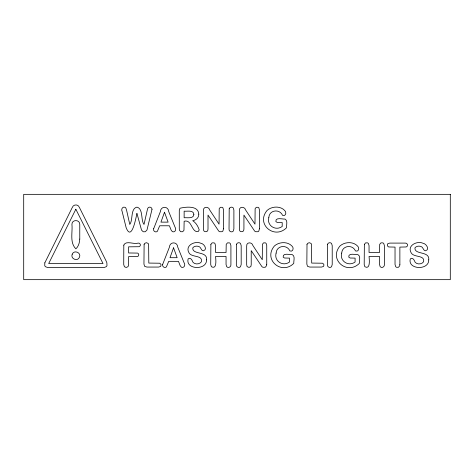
<?xml version="1.0" encoding="UTF-8"?>
<svg xmlns="http://www.w3.org/2000/svg" width="474" height="474" viewBox="0 0 474 474"><rect width="100%" height="100%" fill="white"/><g stroke="black" fill="none" stroke-linecap="round" stroke-linejoin="round"><path stroke-width="0.71" d="M268.823 217.525C266.489 225.529 275.708 231.377 282.202 226.448L282.202 222.555L277.249 222.454L275.868 221.595C275.24 216.956 282.403 219.284 285.081 219.089C288.05 220.665 286.302 225.109 286.468 227.81C274.499 239.832 255.575 224.243 267.063 210.456C271.703 206.231 280.093 205.704 284.596 210.403C286.912 212.109 285.828 216.707 282.605 215.38C279.69 208.596 269.256 209.852 268.823 217.525M276.117 253.086C273.782 261.091 283.002 266.945 289.496 262.009L289.496 258.117L284.542 258.016L283.162 257.157C282.534 252.518 289.691 254.852 292.369 254.651C295.343 256.233 293.596 260.67 293.762 263.378C281.793 275.4 262.869 259.805 274.357 246.024C278.996 241.799 287.386 241.266 291.883 245.97C294.2 247.671 293.116 252.275 289.892 250.942C286.977 244.157 276.543 245.413 276.117 253.086M341.707 253.086C339.372 261.091 348.597 266.945 355.091 262.009L355.091 258.117L350.138 258.016L348.757 257.157C348.123 252.518 355.287 254.852 357.965 254.651C360.933 256.233 359.191 260.67 359.357 263.378C347.389 275.4 328.464 259.805 339.947 246.024C344.586 241.799 352.982 241.266 357.479 245.97C359.796 247.671 358.711 252.275 355.488 250.942C352.573 244.157 342.139 245.413 341.707 253.086M198.802 214.118C199.062 217.631 195.963 220.214 192.705 220.677C195.952 222.75 198.102 226.341 199.228 229.961L198.102 231.638C191.342 232.574 192.053 219.047 184.137 221.245L183.971 230.269L182.697 231.727L180.689 231.721L179.439 230.228L179.285 228.948L179.285 210.503L179.984 208.234C185.701 206.895 198.316 205.224 198.802 214.118M123.803 245.117L123.726 264.51L124.407 266.738L126.161 267.472L127.903 266.743L128.413 265.825L128.584 256.618L137.537 256.493L138.23 256.126L138.787 254.799L138.236 253.466L137.549 253.092L128.584 252.968L128.584 246.836L139.16 246.711L140.292 245.722L140.292 244.205L139.16 243.221L138.147 243.097C134.255 244.791 125.942 240.057 123.803 245.117M79.768 239.092C79.561 242.593 78.571 246.468 75.852 248.844C69.459 242.457 72.765 232.301 71.935 224.38C71.746 219.355 79.958 219.349 79.768 224.38L79.768 239.092M223.527 228.752L222.869 231.116L222.051 231.709L219.729 231.721L218.751 231.122L208.009 215.083L208.009 229.126C208.548 232.657 202.913 232.663 203.464 229.126L203.464 210.634C202.884 206.303 208.933 206.231 209.727 210.029L219.059 224.161L219.207 208.684L220.357 207.298L222.205 207.298L222.916 207.813L223.527 209.899L223.527 228.752M259.444 228.752L258.792 231.116L257.974 231.709L255.652 231.721L254.668 231.122L243.926 215.083L243.926 229.126C244.466 232.657 238.837 232.663 239.382 229.126L239.382 210.634C238.801 206.303 244.851 206.231 245.645 210.029L254.982 224.161L255.131 208.684L256.28 207.298L258.123 207.298L258.84 207.813L259.444 209.899L259.444 228.752M266.738 264.314L266.572 265.695L265.262 267.277L262.94 267.283L261.962 266.684L251.22 250.645L251.22 264.693C251.759 268.225 246.124 268.231 246.676 264.693L246.676 246.202C246.095 241.864 252.144 241.793 252.938 245.597L262.27 259.722L262.424 244.246L263.568 242.86L265.416 242.86L266.133 243.381L266.738 245.467L266.738 264.314M210.883 244.341L210.723 264.51L211.374 266.726C217.228 269.937 215.759 259.177 215.575 256.452L226.057 256.452L226.057 264.51L226.714 266.726C228.344 268.48 231.294 266.821 230.915 264.51L230.915 245.627L230.234 243.411L229.452 242.866L227.484 242.872L226.222 244.341L226.057 252.494L215.575 252.494L215.575 245.627L214.9 243.411L214.118 242.866L212.133 242.872L210.883 244.341M364.358 244.341L364.198 264.51L364.85 266.726C370.704 269.937 369.234 259.177 369.05 256.452L379.532 256.452L379.532 264.51L380.184 266.726C381.813 268.48 384.769 266.821 384.384 264.51L384.384 245.627L383.709 243.411L382.927 242.866L380.96 242.872L379.698 244.341L379.532 252.494L369.05 252.494L369.05 245.627L368.375 243.411L367.587 242.866L365.602 242.872L364.358 244.341M144.114 244.341L143.948 264.089L144.647 266.358L146.928 267.063L158.648 267.063L160.461 266.512L160.929 265.884L160.929 264.291L159.691 263.218L148.806 263.076L148.635 244.329L148.131 243.411L146.353 242.688L144.611 243.423L144.114 244.341M307.004 244.341L306.844 264.089L307.537 266.358L309.818 267.063L321.538 267.063L323.357 266.512L323.819 265.884L323.819 264.291L322.581 263.218L311.696 263.076L311.525 244.329L311.021 243.411L309.244 242.688L307.502 243.423L307.004 244.341M399.872 264.51L399.701 265.825L398.433 267.289L396.489 267.289L395.707 266.738L395.032 264.51L395.032 247.102L388.65 246.966L387.43 245.917L387.436 244.27L387.91 243.636L389.735 243.097L405.169 243.097L406.265 243.233L407.498 244.294L407.498 245.917L406.254 246.966L399.872 247.102L399.872 264.51M229.203 208.779L229.031 228.948C228.658 231.247 231.567 232.906 233.214 231.17L233.889 228.948L233.889 210.065L233.214 207.849C232.017 206.617 229.671 207.061 229.203 208.779M236.49 244.341L236.325 264.51C235.951 266.809 238.855 268.474 240.502 266.738L241.183 264.51L241.183 245.627L240.502 243.411C239.311 242.178 236.964 242.629 236.49 244.341M327.528 244.341L327.362 264.51C326.983 266.809 329.892 268.474 331.539 266.738L332.215 264.51L332.215 245.627L331.539 243.411C330.342 242.178 328.002 242.629 327.528 244.341M206.569 259.871C206.86 270.624 185.18 269.7 188.137 258.911C190.489 256.872 192.248 260.273 192.894 262.14C194.933 264.741 199.59 264.415 201.444 261.772C202.854 254.716 191.662 257.779 189.002 252.861C184.688 245.627 194.778 240.543 200.804 243.233C204.075 243.571 207.92 249.614 203.382 250.793C201.26 250.74 201.118 247.926 199.607 246.895C197.498 245.698 194.31 245.828 192.764 247.872C192.154 255.125 207.683 250.699 206.569 259.871M428.745 259.871C429.035 270.624 407.35 269.7 410.306 258.911C412.664 256.872 414.418 260.273 415.064 262.14C417.108 264.741 421.765 264.415 423.614 261.772C425.03 254.716 413.838 257.779 411.177 252.861C406.858 245.627 416.954 240.543 422.98 243.233C426.245 243.571 430.096 249.614 425.557 250.793C423.436 250.74 423.294 247.926 421.777 246.895C419.674 245.698 416.486 245.828 414.94 247.872C414.329 255.125 429.853 250.699 428.745 259.871M193.884 214.432C193.57 219.083 187.165 217.418 184.137 217.767L184.137 211.179C187.135 211.534 193.511 209.727 193.884 214.432M153.677 228.705C152.883 230.56 154.945 232.497 156.764 231.75L157.392 231.276L159.679 225.778L169.425 225.778L171.114 230.068L172.4 231.703C175.22 232.823 176.701 229.12 175.013 227.117L168.756 211.653C168.406 205.864 160.656 205.864 160.348 211.682L153.677 228.705M162.718 264.267C161.924 266.121 163.986 268.065 165.805 267.312L166.433 266.844L168.72 261.34L178.467 261.34L180.156 265.63L181.441 267.265C184.262 268.385 185.743 264.688 184.054 262.679L177.791 247.215C177.448 241.426 169.698 241.426 169.39 247.244L162.718 264.267M152.012 209.33L146.981 230.003L145.287 231.762L143.243 231.768L141.53 230.103L136.921 213.353C136.417 215.374 131.843 242.641 126.131 227.609L122.138 211.469C120.87 209.336 122.6 206.208 125.16 207.334L125.835 207.973L126.635 210.438L129.775 224.433C133.17 220.274 130.279 208.601 136.921 207.12C143.474 208.679 140.6 220.28 144.019 224.433L147.586 208.726L148.291 207.612C149.654 206.463 152.059 207.494 152.012 209.33M44.817 262.857L44.74 265.754L45.427 266.69L47.471 267.472L104.233 267.472L106.277 266.69L106.964 265.754L106.887 262.857L105.975 260.682L79.596 207.837C78.5 203.933 73.203 203.933 72.107 207.837L44.817 262.857M72.22 254.194C70.176 258.81 77.647 261.903 79.484 257.24C81.528 252.63 74.057 249.531 72.22 254.194M164.502 212.239L160.953 222.128L168.116 222.128L164.502 212.239M173.543 247.801L169.994 257.696L177.157 257.696L173.543 247.801M75.852 209.23L48.692 263.556L103.012 263.556L75.852 209.23M450.3 194.34L23.7 194.34L23.7 279.66L450.3 279.66L450.3 194.34"/></g></svg>
